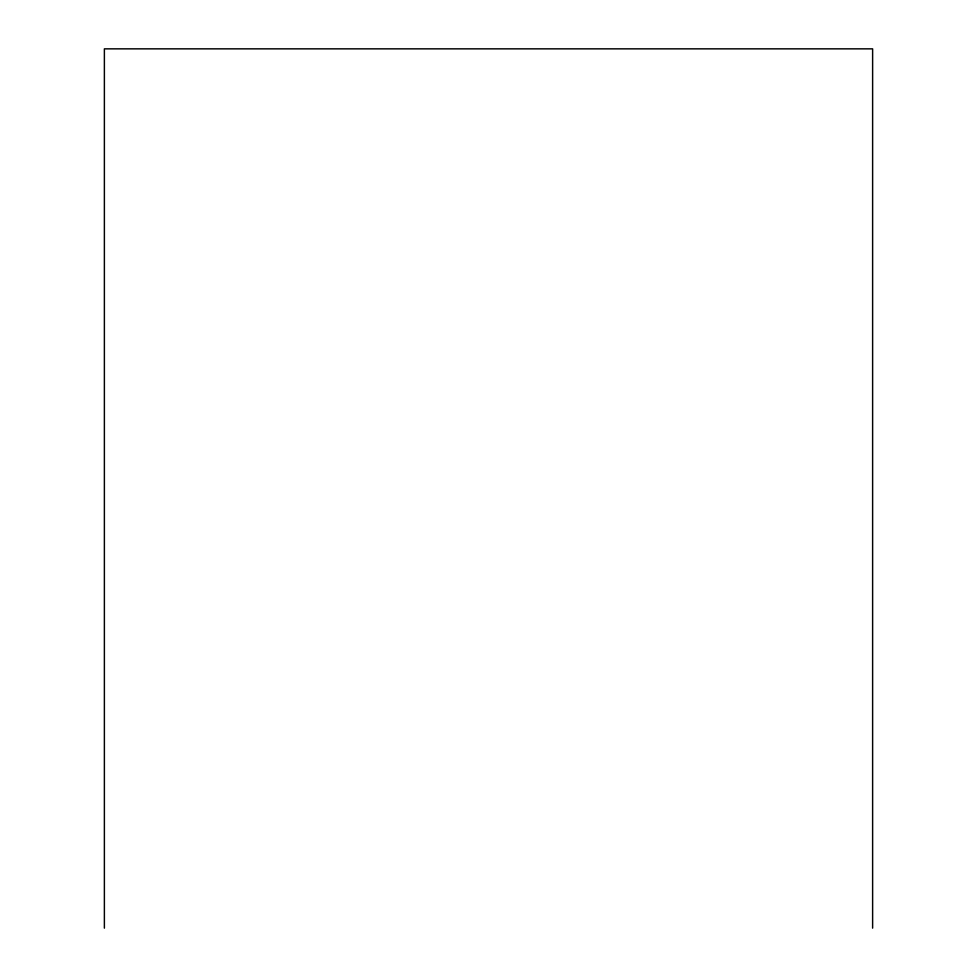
<?xml version="1.0" encoding="UTF-8"?>
<svg xmlns="http://www.w3.org/2000/svg" width="977" height="977" viewBox="0 0 977 977"><rect width="100%" height="100%" fill="white"/><g stroke="black" fill="none" stroke-linecap="round" stroke-linejoin="round"><path stroke-width="1.47" d="M872.62 928.15L872.62 48.85L104.38 48.85L104.38 928.15"/></g></svg>
